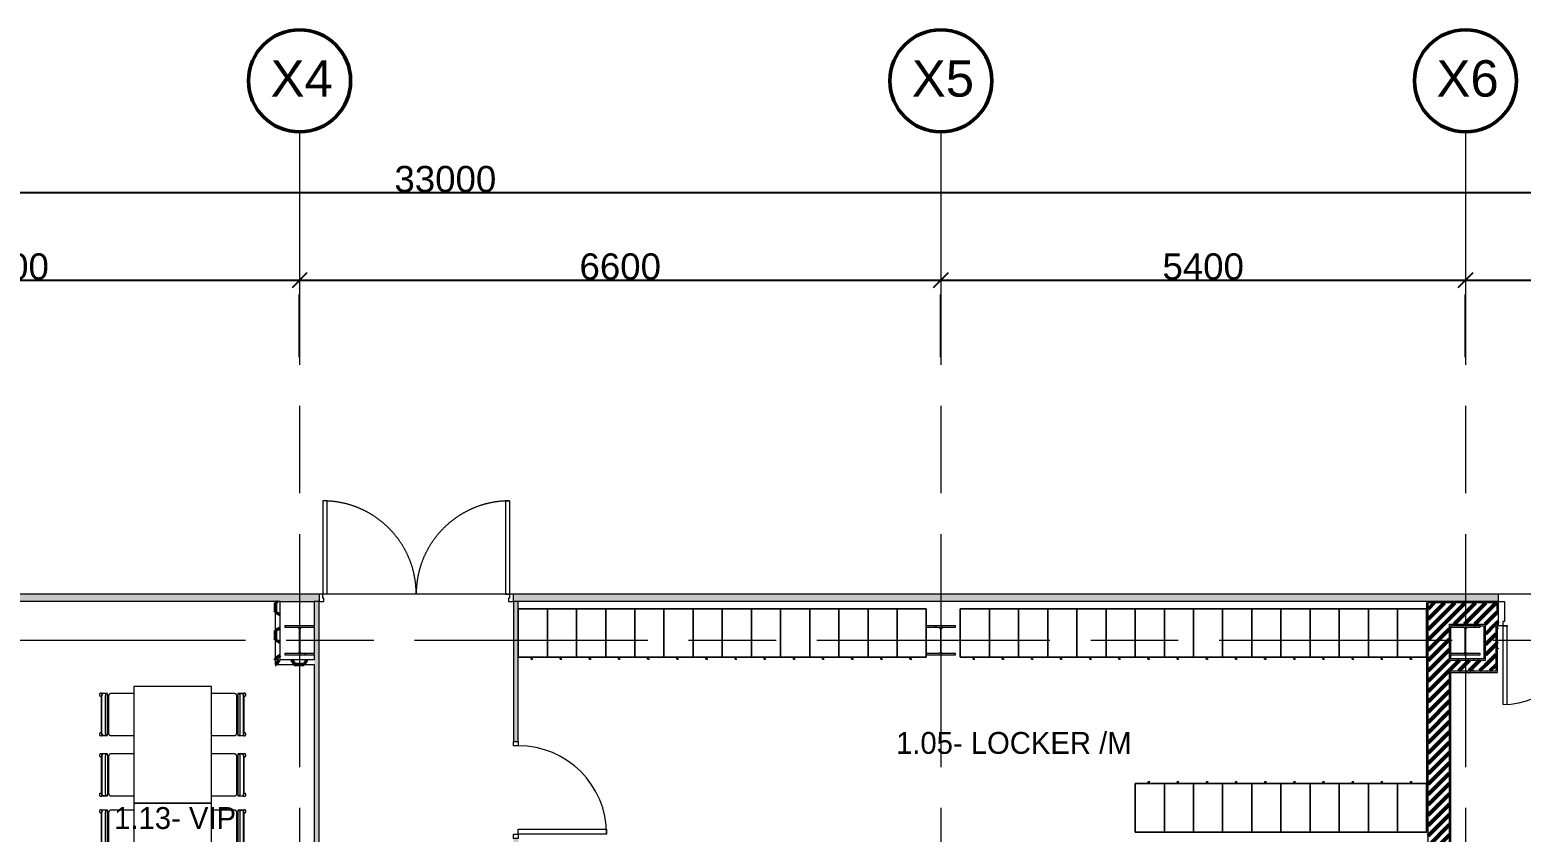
# Model space of a CAD drawing. Header units: millimetres. Extents: x -76261 to 649593, y -304265 to 60256.
# Drawn here: x 11923 to 27273, y -1975 to 6284 of the extents above; entities that cross this region are included whole.
import ezdxf

# ---------------------------------------------------------------- set-up
doc = ezdxf.new("R2010")
doc.units = ezdxf.units.MM
doc.header["$LTSCALE"] = 2000
doc.header["$MEASUREMENT"] = 0
doc.header["$PDMODE"] = 32
doc.header["$PDSIZE"] = 0.15
for name, pattern in [('Centre', [6.9, 4, -0.7, 1.5, -0.7]), ('Dash', [6, 3, -3]), ('Hidden 1_0mm', [1.6, 1, -0.6])]:
    doc.linetypes.add(name, pattern=pattern)
doc.layers.get('0').update_dxf_attribs({"linetype": 'CONTINUOUS'})
doc.layers.get('DEFPOINTS').update_dxf_attribs({"color": 171, "linetype": 'CONTINUOUS'})
for name, color, linetype, lineweight in [('A-ANNO-DIMS', 1, 'CONTINUOUS', 15), ('A-AREA-IDEN', 8, 'CONTINUOUS', 15), ('A-DETL-GENF', 8, 'CONTINUOUS', 15), ('A-DETL-GENF-HDLN', 8, 'Dash', 15), ('A-DOOR', 8, 'CONTINUOUS', 15), ('A-FLOR', 8, 'CONTINUOUS', 15), ('A-GENM', 8, 'CONTINUOUS', 15), ('A-WALL', 8, 'CONTINUOUS', 15), ('A-WALL-PATT', 8, 'CONTINUOUS', 50), ('I-FURN', 8, 'Hidden 1_0mm', 15), ('I-WALL', 8, 'CONTINUOUS', 15), ('S-COLS', 8, 'CONTINUOUS', 15), ('S-GRID', 14, 'CONTINUOUS', 15), ('S-GRID-IDEN', 1, 'CONTINUOUS', 50)]:
    doc.layers.add(name, color=color, linetype=linetype, lineweight=lineweight)
doc.styles.add('.VnArial Narrow_B', font='Vnarianb_0.ttf', dxfattribs={"height": 225})
doc.styles.add('Arial_1', font='arial.ttf', dxfattribs={"height": 270})
doc.dimstyles.new('AD1', dxfattribs={"dimscale": 304.8, "dimtxt": 275.470038, "dimasz": 0.492126, "dimexe": 0.492126, "dimexo": 0.0625, "dimgap": 0, "dimtad": 1, "dimdec": 0, "dimzin": 0, "dimdsep": 46, "dimtxsty": 'Arial_1', "dimblk1": 'OBLIQUE', "dimblk2": 'OBLIQUE', "dimsah": 1, "dimcen": 0.09, "dimdle": 0.492126, "dimazin": 0, "dimtfac": 1, "dimtdec": 4, "dimtix": 1, "dimtmove": 0, "dimatfit": 3, "dimfxl": 2.952756, "dimfxlon": 1, "dimtvp": 1, "dimtolj": 1, "dimtzin": 0, "dimarcsym": 2})
doc.dimstyles.new('AD2', dxfattribs={"dimscale": 304.8, "dimtxt": 275.470038, "dimasz": 0.492126, "dimexe": 0.492126, "dimexo": 2.952756, "dimgap": 0, "dimtad": 1, "dimdec": 0, "dimzin": 0, "dimdsep": 46, "dimtxsty": 'Arial_1', "dimblk1": 'OBLIQUE', "dimblk2": 'OBLIQUE', "dimsah": 1, "dimcen": 0.09, "dimdle": 0.492126, "dimazin": 0, "dimtfac": 1, "dimtdec": 4, "dimtix": 1, "dimtmove": 0, "dimatfit": 3, "dimfxl": 1, "dimtvp": 1, "dimtolj": 1, "dimtzin": 0, "dimarcsym": 2})
pattern_1 = [(127.5, (26550, -3000), (-146.824, -4.7995), [5.029, -110.795, 5.029, -124.511, -123.825]), (127.5, (26550, -3000), (-146.824, -4.7995), [-245.364, 5.029, -118.796]), (97.5, (26550, -3000), (-215.047, 134.857), [5.029, -57.455, 5.029, -99.365, -40.005]), (97.5, (26550, -3000), (-215.047, 134.857), [-166.878, 5.029, -34.976]), (57.5, (26550, -3093.73), (-0.4316, 237.2978), [5.029, -33.071, 5.029, -132.131, -179.07]), (57.5, (26550, -3093.73), (-0.4316, 237.2978), [-175.26, 5.029, -174.041]), (47.5, (26550, -3093.73), (-66.879, 229.067), [5.029, -14.021, 5.029, -84.887, -102.87]), (47.5, (26550, -3093.73), (-66.879, 229.067), [-108.966, 5.029, -97.841])]
pattern_2 = [(45, (87192.53, 42001.635), (-53.03301, 53.03301), [])]
pattern_3 = [(217.5, (29580, 400), (4.7995, -146.824), [5.029, -110.795, 5.029, -124.511, -123.825]), (217.5, (29580, 400), (4.7995, -146.824), [-245.364, 5.029, -118.796]), (187.5, (29580, 400), (-134.857, -215.047), [5.029, -57.455, 5.029, -99.365, -40.005]), (187.5, (29580, 400), (-134.857, -215.047), [-166.878, 5.029, -34.976]), (147.5, (29673.73, 400), (-237.298, -0.4316), [5.029, -33.071, 5.029, -132.131, -179.07]), (147.5, (29673.73, 400), (-237.298, -0.4316), [-175.26, 5.029, -174.041]), (137.5, (29673.73, 400), (-229.067, -66.879), [5.029, -14.021, 5.029, -84.887, -102.87]), (137.5, (29673.73, 400), (-229.067, -66.879), [-108.966, 5.029, -97.841])]
pattern_4 = [(127.5, (27030, -90), (-146.824, -4.8), [5.03, -110.795, 5.03, -124.51, -123.825]), (127.5, (27030, -90), (-146.824, -4.8), [-245.364, 5.03, -118.796]), (97.5, (27030, -90), (-215.05, 134.86), [5.03, -57.455, 5.03, -99.365, -40.005]), (97.5, (27030, -90), (-215.05, 134.86), [-166.88, 5.03, -34.976]), (57.5, (27030, -183.73), (-0.43, 237.3), [5.03, -33.07, 5.03, -132.13, -179.07]), (57.5, (27030, -183.73), (-0.43, 237.3), [-175.26, 5.03, -174.04]), (47.5, (27030, -183.73), (-66.88, 229.07), [5.03, -14.02, 5.03, -84.887, -102.87]), (47.5, (27030, -183.73), (-66.88, 229.07), [-108.966, 5.03, -97.84])]
pattern_5 = [(37.5, (26720, -330), (-4.8, 146.824), [5.03, -110.795, 5.03, -124.51, -123.825]), (37.5, (26720, -330), (-4.8, 146.824), [-245.364, 5.03, -118.796]), (7.5, (26720, -330), (134.86, 215.05), [5.03, -57.455, 5.03, -99.365, -40.005]), (7.5, (26720, -330), (134.86, 215.05), [-166.88, 5.03, -34.976]), (327.5, (26626.27, -330), (237.298, 0.43), [5.03, -33.07, 5.03, -132.13, -179.07]), (327.5, (26626.27, -330), (237.298, 0.43), [-175.26, 5.03, -174.04]), (317.5, (26626.27, -330), (229.07, 66.88), [5.03, -14.02, 5.03, -84.887, -102.87]), (317.5, (26626.27, -330), (229.07, 66.88), [-108.966, 5.03, -97.84])]

# ---------------------------------------------------------------- blocks, each defined once
blk = doc.blocks.new('AD_UK Beams-Column - SC1-300_300_10_16-V28-1st  FLOOR PLAN')
at = {"layer": 'S-COLS'}
h = blk.add_hatch(dxfattribs=at)
h.set_pattern_fill('FP_67', color=256, style=0, pattern_type=2)
h.set_pattern_definition([(45, (72492.53, 42001.64), (-371.231, 371.231), []), (45, (72492.53, 42564.14), (-371.231, 371.231), [])])
h.paths.add_polyline_path([(-150, -150), (150, -150), (150, -134), (19, -134), (9, -130), (5, -120), (5, 120), (9, 130), (19, 134), (150, 134), (150, 150), (-150, 150), (-150, 134), (-19, 134), (-9, 130), (-5, 120), (-5, -120), (-9, -130), (-19, -134), (-150, -134)], flags=0)
for p, q in [((150, 150), (-150, 150)), ((-150, 150), (-150, 134)), ((-150, 134), (-19, 134)), ((-5, 120), (-5, -120)), ((5, -120), (5, 120)), ((19, 134), (150, 134)), ((150, 134), (150, 150)), ((-19, -134), (-150, -134)), ((-150, -134), (-150, -150)), ((-150, -150), (150, -150)), ((150, -134), (19, -134)), ((150, -150), (150, -134))]:
    blk.add_line(p, q, dxfattribs=at)
for centre, start, end in [((-19, 120), 0, 90), ((19, 120), 90, 180), ((-19, -120), 270, 0), ((19, -120), 180, 270)]:
    blk.add_arc(centre, 14, start, end, dxfattribs=at)
blk = doc.blocks.new('AD_UK Beams-Column - SC1-300_300_10_16-V32-1st  FLOOR PLAN')
at = {"layer": 'S-COLS'}
h = blk.add_hatch(dxfattribs=at)
h.set_pattern_fill('FP_71', color=256, style=0, pattern_type=2)
h.set_pattern_definition([(45, (65892.53, 42001.64), (-371.231, 371.231), []), (45, (65892.53, 42564.14), (-371.231, 371.231), [])])
h.paths.add_polyline_path([(-150, -150), (150, -150), (150, -134), (19, -134), (9, -130), (5, -120), (5, 120), (9, 130), (19, 134), (150, 134), (150, 150), (-150, 150), (-150, 134), (-19, 134), (-9, 130), (-5, 120), (-5, -120), (-9, -130), (-19, -134), (-150, -134)], flags=0)
for p, q in [((150, 150), (-150, 150)), ((-150, 134), (-19, 134)), ((-5, 120), (-5, -120)), ((5, -120), (5, 120)), ((19, 134), (150, 134)), ((150, 134), (150, 150)), ((-19, -134), (-150, -134)), ((-150, -150), (150, -150)), ((150, -134), (19, -134)), ((150, -150), (150, -134))]:
    blk.add_line(p, q, dxfattribs=at)
for centre, start, end in [((-19, 120), 0, 90), ((19, 120), 90, 180), ((-19, -120), 270, 0), ((19, -120), 180, 270)]:
    blk.add_arc(centre, 14, start, end, dxfattribs=at)
blk = doc.blocks.new('AD_UK Beams-Column - SC1-300_300_10_16-V36-1st  FLOOR PLAN')
at = {"layer": 'S-COLS'}
h = blk.add_hatch(dxfattribs=at)
h.set_pattern_fill('FP_75', color=256, style=0, pattern_type=2)
h.set_pattern_definition([(45, (60492.53, 42001.64), (-371.231, 371.231), []), (45, (60492.53, 42564.14), (-371.231, 371.231), [])])
h.paths.add_polyline_path([(-150, -150), (150, -150), (150, -134), (19, -134), (9, -130), (5, -120), (5, 120), (9, 130), (19, 134), (150, 134), (150, 150), (-150, 150), (-150, 134), (-19, 134), (-9, 130), (-5, 120), (-5, -120), (-9, -130), (-19, -134), (-150, -134)], flags=0)
for p, q in [((150, 150), (-150, 150)), ((-150, 150), (-150, 134)), ((-150, 134), (-19, 134)), ((-5, 120), (-5, -120)), ((5, -120), (5, 120)), ((19, 134), (150, 134)), ((150, 134), (150, 150)), ((-19, -134), (-150, -134)), ((-150, -134), (-150, -150)), ((-150, -150), (150, -150)), ((150, -134), (19, -134)), ((150, -150), (150, -134))]:
    blk.add_line(p, q, dxfattribs=at)
for centre, start, end in [((-19, 120), 0, 90), ((19, 120), 90, 180), ((-19, -120), 270, 0), ((19, -120), 180, 270)]:
    blk.add_arc(centre, 14, start, end, dxfattribs=at)
blk = doc.blocks.new('LS-Office-S_rvt-1-1st  FLOOR PLAN')
for name, p in [('AD_UK Beams-Column - SC1-300_300_10_16-V28-1st  FLOOR PLAN', (-72493, -42002)), ('AD_UK Beams-Column - SC1-300_300_10_16-V32-1st  FLOOR PLAN', (-65893, -42002)), ('AD_UK Beams-Column - SC1-300_300_10_16-V36-1st  FLOOR PLAN', (-60493, -42002))]:
    blk.add_blockref(name, p)
blk = doc.blocks.new('PD-1 CANH - THONG PHONG-10653378-1st  FLOOR PLAN')
at = {"layer": 'A-DOOR'}
for p, q in [((405, 25), (405, 935)), ((405, 935), (455, 935)), ((455, 935), (455, 25)), ((-500, -25), (-500, 25)), ((-500, 25), (-455, 25)), ((-455, 25), (-455, -25)), ((455, 25), (405, 25)), ((455, 25), (500, 25)), ((455, -25), (455, 25)), ((500, 25), (500, -25)), ((-455, -25), (-500, -25)), ((500, -25), (455, -25))]:
    blk.add_line(p, q, dxfattribs=at)
blk.add_arc((455, 25), 910, 90, 180, dxfattribs=at)
blk = doc.blocks.new('PD-WC - WC-10653896-1st  FLOOR PLAN')
at = {"layer": 'A-DOOR'}
for p, q in [((-450, -125), (-450, 125)), ((-450, 125), (-405, 125)), ((-405, 125), (-405, 80)), ((-405, 80), (-390, 80)), ((-390, 80), (-390, -125)), ((405, 125), (355, 125)), ((390, 80), (405, 80)), ((390, -125), (390, 80)), ((405, 125), (450, 125)), ((405, 80), (405, 125)), ((450, 125), (450, -125)), ((-390, -125), (-450, -125)), ((450, -125), (390, -125))]:
    blk.add_line(p, q, dxfattribs=at)
at = {"layer": 'A-GENM'}
for p, q in [((365, 125), (365, 935)), ((405, 125), (405, 935)), ((365, 125), (405, 125))]:
    blk.add_line(p, q, dxfattribs=at)
blk.add_arc((405, 125), 810, 90, 180, dxfattribs=at)
blk = doc.blocks.new('Locker-Personal_Storage-Spacesaver-2_Tier_Single_Door-Mesh - 12 x 24 x 72-10663084-1st  FLOOR PLAN')
at = {"layer": 'I-FURN'}
for p, q in [((-150, 250), (150, 250)), ((-150, -250), (-150, 250)), ((150, 250), (-150, 250)), ((-150, 250), (-150, -250)), ((-0.0378, 269.05), (15.8372, 269.05)), ((-0.0378, 268.1356), (-0.0378, 269.05)), ((15.8372, 268.1356), (-0.0378, 268.1356)), ((2.3622, 269.05), (18.2372, 269.05)), ((2.3622, 268.1356), (2.3622, 269.05)), ((17.3228, 268.1356), (2.3622, 268.1356)), ((15.8372, 269.05), (15.8372, 250.9144)), ((15.8372, 250), (15.8372, 268.1356)), ((15.8372, 250.9144), (117.4626, 250.9144)), ((17.3228, 250), (17.3228, 268.1356)), ((117.4626, 250), (17.3228, 250)), ((18.2372, 269.05), (18.2372, 250.9144)), ((18.2372, 250.9144), (117.4626, 250.9144)), ((117.4626, 250.9144), (117.4626, 250)), ((117.4626, 250.9144), (117.4626, 250)), ((150, 250), (150, -250)), ((150, -250), (150, 250)), ((150, -250), (-150, -250)), ((-150, -250), (150, -250))]:
    blk.add_line(p, q, dxfattribs=at)
blk = doc.blocks.new('Locker-Personal_Storage-Spacesaver-2_Tier_Single_Door-Mesh - 12 x 24 x 72-10655054-1st  FLOOR PLAN')
at = {"layer": 'I-FURN'}
for p, q in [((150, 250), (-150, 250)), ((-150, 250), (-150, -250)), ((-150, -250), (-150, 250)), ((-150, 250), (150, 250)), ((150, -250), (150, 250)), ((150, 250), (150, -250)), ((-150, -250), (150, -250)), ((150, -250), (-150, -250)), ((-0.0378, -268.1356), (-0.0378, -269.05)), ((15.8372, -268.1356), (-0.0378, -268.1356)), ((-0.0378, -269.05), (15.8372, -269.05)), ((17.3228, -268.1356), (2.3622, -268.1356)), ((2.3622, -268.1356), (2.3622, -269.05)), ((2.3622, -269.05), (18.2372, -269.05)), ((15.8372, -250), (15.8372, -268.1356)), ((15.8372, -250.9144), (117.4626, -250.9144)), ((15.8372, -269.05), (15.8372, -250.9144)), ((117.4626, -250), (17.3228, -250)), ((17.3228, -250), (17.3228, -268.1356)), ((18.2372, -269.05), (18.2372, -250.9144)), ((18.2372, -250.9144), (117.4626, -250.9144)), ((117.4626, -250.9144), (117.4626, -250)), ((117.4626, -250.9144), (117.4626, -250))]:
    blk.add_line(p, q, dxfattribs=at)
blk = doc.blocks.new('Table_Dining_w_chairs_6929 - 2_x2_6_-10681938-1st  FLOOR PLAN')
at = {"layer": 'I-FURN'}
for p, q in [((600, 400), (-600, 400)), ((-600, 400), (-600, -400)), ((600, -400), (600, 400)), ((-600, -400), (600, -400))]:
    blk.add_line(p, q, dxfattribs=at)
blk = doc.blocks.new('Chair-Breuer - Chair-Breuer-10681901-1st  FLOOR PLAN')
at = {"layer": 'I-FURN'}
for p, q in [((-216, 108), (-216, -127)), ((216, -127), (216, 108)), ((-191, -152), (190, -152)), ((-216, -163), (-216, -183)), ((-216, -176), (-216, -209)), ((-216, -183), (-216, -221)), ((-203, -163), (203, -163)), ((-203, -221), (203, -221)), ((190, -161), (-191, -161)), ((-191, -186), (190, -186)), ((190, -224), (-191, -224)), ((216, -183), (216, -163)), ((216, -176), (216, -209)), ((216, -221), (216, -183))]:
    blk.add_line(p, q, dxfattribs=at)
for centre, radius, start, end in [((-191, -127), 25.4, 180, 270), ((190, -127), 25.4, 270, 360), ((-203, -231), 15.1, 360, 180), ((-203, -231), 15.1, 180, 360), ((-203, -176), 12.7, 90, 180), ((-203, -209), 12.7, 180, 270), ((204, -231), 15.1, 360, 180), ((204, -231), 15.1, 180, 360), ((203, -176), 12.7, 0, 90), ((203, -209), 12.7, 270, 0)]:
    blk.add_arc(centre, radius, start, end, dxfattribs=at)
for centre, major_axis, start_param, end_param in [((-191, -163), (-25.4, 0), 4.712389, 6.283185), ((-191, -183), (25.4, 0), 3.141593, 4.712389), ((-191, -221), (-25.4, 0), 0, 1.570796), ((190, -183), (25.4, 0), 4.712389, 6.283185), ((190, -221), (25.4, 0), 4.712389, 6.283185), ((190, -163), (-25.4, 0), 3.141593, 4.712389)]:
    blk.add_ellipse(centre, major_axis=major_axis, ratio=0.087156, start_param=start_param, end_param=end_param, dxfattribs=at)
blk = doc.blocks.new('Chair-Breuer - Chair-Breuer-10682075-1st  FLOOR PLAN')
at = {"layer": 'I-FURN'}
for p, q in [((-216, 221), (-216, 183)), ((-216, 176), (-216, 209)), ((-216, 183), (-216, 163)), ((-203, 221), (203, 221)), ((-203, 163), (203, 163)), ((-191, 224), (190, 224)), ((190, 186), (-191, 186)), ((-191, 161), (190, 161)), ((216, 183), (216, 221)), ((216, 176), (216, 209)), ((216, 163), (216, 183)), ((-216, 127), (-216, -108)), ((190, 152), (-191, 152)), ((216, -108), (216, 127))]:
    blk.add_line(p, q, dxfattribs=at)
for centre, radius, start, end in [((-203, 231), 15.1, 0, 180), ((-203, 231), 15.1, 180, 0), ((-203, 209), 12.7, 90, 180), ((-203, 176), 12.7, 180, 270), ((204, 231), 15.1, 0, 180), ((204, 231), 15.1, 180, 0), ((203, 209), 12.7, 360, 90), ((203, 176), 12.7, 270, 360), ((-191, 127), 25.4, 90, 180), ((190, 127), 25.4, 0, 90)]:
    blk.add_arc(centre, radius, start, end, dxfattribs=at)
for centre, major_axis, start_param, end_param in [((-191, 221), (-25.4, 0), 4.712389, 6.283185), ((-191, 183), (25.4, 0), 1.570796, 3.141593), ((-191, 163), (-25.4, 0), 0, 1.570796), ((190, 221), (25.4, 0), 0, 1.570796), ((190, 183), (-25.4, 0), 3.141593, 4.712389), ((190, 163), (-25.4, 0), 1.570796, 3.141593)]:
    blk.add_ellipse(centre, major_axis=major_axis, ratio=0.087156, start_param=start_param, end_param=end_param, dxfattribs=at)
blk = doc.blocks.new('PD-2CANH - CUA THONG NHA XUONG-10863078-1st  FLOOR PLAN')
at = {"layer": 'A-DETL-GENF'}
for p, q in [((-681, 997.5), (-721, 997.5)), ((-721, 997.5), (-721, 37.5)), ((-681, 997.5), (-681, 37.5)), ((1159, 997.5), (1199, 997.5)), ((1159, 997.5), (1159, 37.5)), ((1199, 997.5), (1199, 37.5)), ((-681, 37.5), (-721, 37.5)), ((1159, 37.5), (1199, 37.5))]:
    blk.add_line(p, q, dxfattribs=at)
at = {"layer": 'A-DETL-GENF-HDLN'}
for centre, start, end in [((-721, 37.5), 0, 90), ((1199, 37.5), 90, 180)]:
    blk.add_arc(centre, 960, start, end, dxfattribs=at)
at = {"layer": 'A-DOOR'}
for p, q in [((-721, 37.5), (-761, 37.5)), ((-761, 37.5), (-761, -37.5)), ((-721, -2.5), (-721, 37.5)), ((1239, 37.5), (1199, 37.5)), ((1199, 37.5), (1199, -2.5)), ((1239, -37.5), (1239, 37.5)), ((-761, -37.5), (-711, -37.5)), ((-711, -2.5), (-721, -2.5)), ((-711, -37.5), (-711, -2.5)), ((1199, -2.5), (1189, -2.5)), ((1189, -2.5), (1189, -37.5)), ((1189, -37.5), (1239, -37.5))]:
    blk.add_line(p, q, dxfattribs=at)
blk = doc.blocks.new('Grid - M_Grid Head - Circle-195263-1st  FLOOR PLAN')
at = {"layer": 'S-GRID-IDEN'}
blk.add_circle((0, 0), 3.5, dxfattribs=at)
blk = doc.blocks.new('_Oblique')
at = {"color": 0, "linetype": 'ByBlock', "lineweight": -2}
blk.add_line((-0.5, -0.5), (0.5, 0.5), dxfattribs=at)
blk = doc.blocks.new('*D1082')
at = {"layer": 'A-ANNO-DIMS', "color": 0, "lineweight": -2, "transparency": 16777216}
for p, q in [((8550, 3708), (14850, 3708)), ((8700, 2915), (8700, 3558)), ((14700, 2915), (14700, 3558))]:
    blk.add_line(p, q, dxfattribs=at)
at = {"layer": 'DEFPOINTS', "color": 0, "transparency": 16777216}
for p in [(8700, 3815), (14700, 3815), (14700, 3708)]:
    blk.add_point(p, dxfattribs=at)
at = {"layer": 'A-ANNO-DIMS', "color": 0, "lineweight": -2, "transparency": 16777216, "xscale": 150, "yscale": 150, "zscale": 150, "rotation": 180}
blk.add_blockref('_Oblique', (8700, 3708), dxfattribs=at)
at = {"layer": 'A-ANNO-DIMS', "color": 0, "lineweight": -2, "transparency": 16777216, "xscale": 150, "yscale": 150, "zscale": 150}
blk.add_blockref('_Oblique', (14700, 3708), dxfattribs=at)
at = {"layer": 'A-ANNO-DIMS', "color": 0, "transparency": 16777216, "insert": (11700, 3846), "char_height": 270, "width": 996.78, "attachment_point": 5, "style": 'Arial_1'}
blk.add_mtext('\\A1;6000', dxfattribs=at)
blk = doc.blocks.new('*D1083')
at = {"layer": 'A-ANNO-DIMS', "color": 0, "lineweight": -2, "transparency": 16777216}
for p, q in [((14550, 3708), (21450, 3708)), ((14700, 2915), (14700, 3558)), ((21300, 2915), (21300, 3558))]:
    blk.add_line(p, q, dxfattribs=at)
at = {"layer": 'DEFPOINTS', "color": 0, "transparency": 16777216}
for p in [(14700, 3815), (21300, 3815), (21300, 3708)]:
    blk.add_point(p, dxfattribs=at)
at = {"layer": 'A-ANNO-DIMS', "color": 0, "lineweight": -2, "transparency": 16777216, "xscale": 150, "yscale": 150, "zscale": 150, "rotation": 180}
blk.add_blockref('_Oblique', (14700, 3708), dxfattribs=at)
at = {"layer": 'A-ANNO-DIMS', "color": 0, "lineweight": -2, "transparency": 16777216, "xscale": 150, "yscale": 150, "zscale": 150}
blk.add_blockref('_Oblique', (21300, 3708), dxfattribs=at)
at = {"layer": 'A-ANNO-DIMS', "color": 0, "transparency": 16777216, "insert": (18000, 3846), "char_height": 270, "width": 996.78, "attachment_point": 5, "style": 'Arial_1'}
blk.add_mtext('\\A1;6600', dxfattribs=at)
blk = doc.blocks.new('*D1084')
at = {"layer": 'A-ANNO-DIMS', "color": 0, "lineweight": -2, "transparency": 16777216}
for p, q in [((21150, 3708), (26850, 3708)), ((21300, 2915), (21300, 3558)), ((26700, 2915), (26700, 3558))]:
    blk.add_line(p, q, dxfattribs=at)
at = {"layer": 'DEFPOINTS', "color": 0, "transparency": 16777216}
for p in [(21300, 3815), (26700, 3815), (26700, 3708)]:
    blk.add_point(p, dxfattribs=at)
at = {"layer": 'A-ANNO-DIMS', "color": 0, "lineweight": -2, "transparency": 16777216, "xscale": 150, "yscale": 150, "zscale": 150, "rotation": 180}
blk.add_blockref('_Oblique', (21300, 3708), dxfattribs=at)
at = {"layer": 'A-ANNO-DIMS', "color": 0, "lineweight": -2, "transparency": 16777216, "xscale": 150, "yscale": 150, "zscale": 150}
blk.add_blockref('_Oblique', (26700, 3708), dxfattribs=at)
at = {"layer": 'A-ANNO-DIMS', "color": 0, "transparency": 16777216, "insert": (24000, 3846), "char_height": 270, "width": 996.78, "attachment_point": 5, "style": 'Arial_1'}
blk.add_mtext('\\A1;5400', dxfattribs=at)
blk = doc.blocks.new('*D1085')
at = {"layer": 'A-ANNO-DIMS', "color": 0, "lineweight": -2, "transparency": 16777216}
for p, q in [((26550, 3708), (32450, 3708)), ((26700, 2915), (26700, 3558)), ((32300, 2915), (32300, 3558))]:
    blk.add_line(p, q, dxfattribs=at)
at = {"layer": 'DEFPOINTS', "color": 0, "transparency": 16777216}
for p in [(26700, 3815), (32300, 3815), (32300, 3708)]:
    blk.add_point(p, dxfattribs=at)
at = {"layer": 'A-ANNO-DIMS', "color": 0, "lineweight": -2, "transparency": 16777216, "xscale": 150, "yscale": 150, "zscale": 150, "rotation": 180}
blk.add_blockref('_Oblique', (26700, 3708), dxfattribs=at)
at = {"layer": 'A-ANNO-DIMS', "color": 0, "lineweight": -2, "transparency": 16777216, "xscale": 150, "yscale": 150, "zscale": 150}
blk.add_blockref('_Oblique', (32300, 3708), dxfattribs=at)
at = {"layer": 'A-ANNO-DIMS', "color": 0, "transparency": 16777216, "insert": (29500, 3846), "char_height": 270, "width": 996.78, "attachment_point": 5, "style": 'Arial_1'}
blk.add_mtext('\\A1;5600', dxfattribs=at)
blk = doc.blocks.new('*D1087')
at = {"layer": 'A-ANNO-DIMS', "color": 0, "lineweight": -2, "transparency": 16777216}
for p, q in [((-300, 3727), (-300, 4758)), ((32700, 3727), (32700, 4758)), ((-450, 4608), (32850, 4608))]:
    blk.add_line(p, q, dxfattribs=at)
at = {"layer": 'DEFPOINTS', "color": 0, "transparency": 16777216}
for p in [(32700, 4608), (-300, 3708), (32700, 3708)]:
    blk.add_point(p, dxfattribs=at)
at = {"layer": 'A-ANNO-DIMS', "color": 0, "lineweight": -2, "transparency": 16777216, "xscale": 150, "yscale": 150, "zscale": 150, "rotation": 180}
blk.add_blockref('_Oblique', (-300, 4608), dxfattribs=at)
at = {"layer": 'A-ANNO-DIMS', "color": 0, "lineweight": -2, "transparency": 16777216, "xscale": 150, "yscale": 150, "zscale": 150}
blk.add_blockref('_Oblique', (32700, 4608), dxfattribs=at)
at = {"layer": 'A-ANNO-DIMS', "color": 0, "transparency": 16777216, "insert": (16200, 4746), "char_height": 270, "width": 1245.97, "attachment_point": 5, "style": 'Arial_1'}
blk.add_mtext('\\A1;33000', dxfattribs=at)
blk = doc.blocks.new('Xrexf_Office')
at = {"layer": 'A-WALL-PATT'}
h = blk.add_hatch(dxfattribs=at)
h.set_pattern_fill('FP_1', color=256, style=0, pattern_type=2)
h.set_pattern_definition([(180, (17675, 475), (-142.875, -82.489), [95.25, -190.5]), (300, (17675, 475), (142.87507, -82.4889), [95.25, -190.5]), (240, (17675, 475), (7e-05, -164.9779), [0, -190.5, 95.25, 0])])
h.paths.add_polyline_path([(14875, 400), (14900, 400), (14900, 475), (2740, 475), (2740, 400), (14850, 400)], flags=0)
h.paths.add_polyline_path([(16925, 400), (27040, 400), (27040, 475), (16900, 475), (16900, 400)], flags=0)
h.paths.add_polyline_path([(32660, 400), (32660, 475), (31830, 475), (31830, 400), (32610, 400)], flags=0)
h.paths.add_polyline_path([(30509, 400), (30920.6, 400), (30920.6, 475), (27940, 475), (27940, 400), (29318.7, 400)], flags=0)
h = blk.add_hatch(dxfattribs=at)
h.set_pattern_fill('FP_40', color=256, style=0, pattern_type=2)
h.set_pattern_definition([(270, (14450, 100), (82.49, -142.875), [95.25, -190.5]), (30, (14450, 100), (82.489, 142.875), [95.25, -190.5]), (330, (14450, 100), (164.978, 7e-05), [0, -190.5, 95.25, 0])])
h.paths.add_polyline_path([(14500, -200), (14500, 400), (14450, 400), (14450, -200)], flags=0)
h = blk.add_hatch(dxfattribs=at)
h.set_pattern_fill('FP_12', color=256, style=0, pattern_type=2)
h.set_pattern_definition([(90, (14900, -8028.5), (-82.489, 142.875), [95.25, -190.5]), (210, (14900, -8028.5), (-82.4889, -142.8751), [95.25, -190.5]), (150, (14900, -8028.5), (-164.9779, -7e-05), [0, -190.5, 95.25, 0])])
h.paths.add_polyline_path([(14900, -16445), (14900, -6250.3), (14850, -6250.3), (14850, -16445)], flags=0)
h.paths.add_polyline_path([(14850, -4250.3), (14900, -4250.3), (14900, 400), (14850, 400), (14850, -4100)], flags=0)
h = blk.add_hatch(dxfattribs=at)
h.set_pattern_fill('FP_13', color=256, style=0, pattern_type=2)
h.set_pattern_definition([(270, (16900, -5200), (82.489, -142.875), [95.25, -190.5]), (30, (16900, -5200), (82.4889, 142.8751), [95.25, -190.5]), (330, (16900, -5200), (164.9779, 7e-05), [0, -190.5, 95.25, 0])])
h.paths.add_polyline_path([(16925, -10800), (16950, -10800), (16950, -10140), (16900, -10140), (16900, -10800)], flags=0)
h.paths.add_polyline_path([(16950, -9140), (16950, -2040), (16900, -2040), (16900, -9140), (16925, -9140)], flags=0)
h.paths.add_polyline_path([(16925, -1040), (16950, -1040), (16950, 400), (16900, 400), (16900, -1040)], flags=0)
h = blk.add_hatch(dxfattribs=at)
h.set_pattern_fill('FP_26', color=256, angle=37.5, style=0, pattern_type=2)
h.set_pattern_definition(pattern_1)
h.paths.add_polyline_path([(26300, -6400), (26315, -6400), (26315, 400), (26300, 400), (26300, -5920.1)], flags=0)
h = blk.add_hatch(dxfattribs=at)
h.set_pattern_fill('FP_27', color=256, angle=-322.5, style=0, pattern_type=2)
h.set_pattern_definition(pattern_3)
h.paths.add_polyline_path([(31820, 275), (31835, 275), (31835, 385), (32610, 385), (32610, 400), (31820, 400)], flags=0)
h.paths.add_polyline_path([(30905, 275), (30920, 275), (30920, 400), (27940, 400), (27940, 275), (27955, 275), (27955, 385), (30905, 385)], flags=0)
h.paths.add_polyline_path([(27025, 275), (27040, 275), (27040, 400), (26315, 400), (26315, 385), (27025, 385)], flags=0)
h = blk.add_hatch(dxfattribs=at)
h.set_pattern_fill('FP_20', color=256, style=0, pattern_type=2)
h.set_pattern_definition(pattern_2)
h.paths.add_polyline_path([(26535, -6385), (26535, 385), (26315, 385), (26315, -6385), (26343, -6385)], flags=0)
h = blk.add_hatch(dxfattribs=at)
h.set_pattern_fill('FP_20', color=256, style=0, pattern_type=2)
h.set_pattern_definition(pattern_2)
h.paths.add_polyline_path([(31845, 165), (32595, 165), (32595, 385), (31835, 385), (31835, 275), (31820, 275), (31820, 165)], flags=0)
h.paths.add_polyline_path([(30920, 165), (30920, 275), (30905, 275), (30905, 385), (27955, 385), (27955, 275), (27940, 275), (27940, 165), (30509, 165)], flags=0)
h.paths.add_polyline_path([(26938.2, 165), (27040, 165), (27040, 275), (27025, 275), (27025, 385), (26535, 385), (26535, 165), (26905, 165)], flags=0)
h = blk.add_hatch(dxfattribs=at)
h.set_pattern_fill('FP_26', color=256, angle=37.5, style=0, pattern_type=2)
h.set_pattern_definition(pattern_1)
h.paths.add_polyline_path([(26550, -6165), (26550, -315), (26535, -315), (26535, -6165)], flags=0)
h.paths.add_polyline_path([(26535, -205), (26550, -205), (26550, 165), (26535, 165), (26535, -151.4)], flags=0)
h = blk.add_hatch(dxfattribs=at)
h.set_pattern_fill('FP_27', color=256, angle=-322.5, style=0, pattern_type=2)
h.set_pattern_definition(pattern_3)
h.paths.add_polyline_path([(32375, 150), (32375, 165), (31955, 165), (31955, 150), (32360, 150)], flags=0)
h.paths.add_polyline_path([(31820, 150), (31845, 150), (31845, 165), (31820, 165)], flags=0)
h.paths.add_polyline_path([(29170, 150), (29170, 165), (27940, 165), (27940, 150), (29155, 150)], flags=0)
h.paths.add_polyline_path([(30920, 150), (30920, 165), (29390, 165), (29390, 150), (30509, 150)], flags=0)
h.paths.add_polyline_path([(26719, 150), (26905, 150), (26905, 165), (26550, 165), (26550, 150), (26681, 150)], flags=0)
h.paths.add_polyline_path([(27015, 150), (27040, 150), (27040, 165), (27015, 165)], flags=0)
h = blk.add_hatch(dxfattribs=at)
h.set_pattern_fill('FP_20', color=256, style=0, pattern_type=2)
h.set_pattern_definition(pattern_2)
h.paths.add_polyline_path([(26905, -315), (27015, -315), (27015, 165), (26905, 165), (26905, -205)], flags=0)
h = blk.add_hatch(dxfattribs=at)
h.set_pattern_fill('FP_31', color=256, angle=37.5, style=0, pattern_type=2)
h.set_pattern_definition(pattern_4)
h.paths.add_polyline_path([(26905, -205), (26905, 150), (26890, 150), (26890, -205)], flags=0)
h = blk.add_hatch(dxfattribs=at)
h.set_pattern_fill('FP_31', color=256, angle=37.5, style=0, pattern_type=2)
h.set_pattern_definition(pattern_4)
h.paths.add_polyline_path([(27030, -330), (27030, 150), (27015, 150), (27015, -330)], flags=0)
h = blk.add_hatch(dxfattribs=at)
h.set_pattern_fill('FP_39', color=256, style=0, pattern_type=2)
h.set_pattern_definition([(0, (14650, -250), (142.875, 82.49), [95.25, -190.5]), (120, (14650, -250), (-142.875, 82.49), [95.25, -190.5]), (60, (14650, -250), (-7e-05, 164.978), [0, -190.5, 95.25, 0])])
h.paths.add_polyline_path([(14850, -250), (14850, -200), (14450, -200), (14450, -250)], flags=0)
h = blk.add_hatch(dxfattribs=at)
h.set_pattern_fill('FP_20', color=256, style=0, pattern_type=2)
h.set_pattern_definition(pattern_2)
h.paths.add_polyline_path([(26550, -315), (26905, -315), (26905, -205), (26535, -205), (26535, -315)], flags=0)
h = blk.add_hatch(dxfattribs=at)
h.set_pattern_fill('FP_32', color=256, angle=37.5, style=0, pattern_type=2)
h.set_pattern_definition(pattern_5)
h.paths.add_polyline_path([(26890, -205), (26890, -190), (26550, -190), (26550, -205)], flags=0)
h = blk.add_hatch(dxfattribs=at)
h.set_pattern_fill('FP_32', color=256, angle=37.5, style=0, pattern_type=2)
h.set_pattern_definition(pattern_5)
h.paths.add_polyline_path([(27015, -330), (27015, -315), (26550, -315), (26550, -330), (26938.2, -330)], flags=0)
at = {"layer": 'A-FLOR'}
for p, q in [((16860, 475), (14940, 475)), ((27940, 475), (27040, 475))]:
    blk.add_line(p, q, dxfattribs=at)
at = {"layer": 'A-WALL'}
for p, q in [((14900, 475), (-300, 475)), ((27040, 475), (16900, 475)), ((27040, 150), (27040, 475)), ((14450, 400), (2790, 400)), ((14500, 400), (14450, 400)), ((14500, 400), (14850, 400)), ((14900, 400), (14850, 400)), ((16950, 400), (16900, 400)), ((27040, 400), (16950, 400)), ((26300, 400), (26300, 325)), ((26315, -6385), (26315, 385)), ((27025, 385), (26315, 385)), ((27025, 275), (27025, 385)), ((26535, -205), (26535, 165)), ((26535, 165), (26905, 165)), ((26905, -205), (26905, 165)), ((27015, 165), (27040, 165)), ((27015, -315), (27015, 165)), ((27025, 275), (27040, 275)), ((26550, -134), (26550, 134)), ((26850, 150), (26890, 150)), ((26890, 150), (26890, -190)), ((27030, 150), (27040, 150)), ((27030, -330), (27030, 150)), ((26550, -190), (26550, -150)), ((26300, -175), (26300, -1475)), ((26535, -205), (26905, -205)), ((26890, -190), (26550, -190)), ((26535, -6165), (26535, -315)), ((26535, -315), (27015, -315)), ((26550, -6150), (26550, -330)), ((26550, -330), (27030, -330))]:
    blk.add_line(p, q, dxfattribs=at)
at = {"layer": 'I-WALL'}
for p, q in [((14450, 400), (14450, -250)), ((14500, -200), (14500, 400)), ((14850, 400), (14850, 150)), ((14900, -4250.3), (14900, 400)), ((16900, 400), (16900, -1040)), ((16950, 325), (16950, 400)), ((14850, 134), (14850, -134)), ((14850, -150), (14850, -200)), ((14450, -250), (14850, -250)), ((14850, -200), (14500, -200)), ((14850, -250), (14850, -4050)), ((16950, -1040), (16950, -175)), ((16900, -1040), (16950, -1040))]:
    blk.add_line(p, q, dxfattribs=at)
at = {"layer": 'S-GRID', "linetype": 'Centre', "ltscale": 0.3}
for p, q in [((14700, 5234.1), (14700, -19441.1)), ((21300, 5234.1), (21300, -19441.1)), ((26700, 5234.1), (26700, -19441.1)), ((-4816.9, 0), (36139, 0))]:
    blk.add_line(p, q, dxfattribs=at)
blk.add_blockref('LS-Office-S_rvt-1-1st  FLOOR PLAN', (87192.5, 42001.6))
at = {"layer": 'A-DOOR'}
blk.add_blockref('PD-2CANH - CUA THONG NHA XUONG-10863078-1st  FLOOR PLAN', (15661, 437.5), dxfattribs=at)
for name, p, rotation in [('PD-WC - WC-10653896-1st  FLOOR PLAN', (27490, 275), 180), ('PD-1 CANH - THONG PHONG-10653378-1st  FLOOR PLAN', (16925, -1540), 269.9999999999999)]:
    blk.add_blockref(name, p, dxfattribs=dict(at, rotation=rotation))
at = {"layer": 'I-FURN'}
for name, p, rotation in [('Locker-Personal_Storage-Spacesaver-2_Tier_Single_Door-Mesh - 12 x 24 x 72-10663084-1st  FLOOR PLAN', (17100, 75), 180), ('Locker-Personal_Storage-Spacesaver-2_Tier_Single_Door-Mesh - 12 x 24 x 72-10663084-1st  FLOOR PLAN', (17400, 75), 180), ('Locker-Personal_Storage-Spacesaver-2_Tier_Single_Door-Mesh - 12 x 24 x 72-10663084-1st  FLOOR PLAN', (17700, 75), 180), ('Locker-Personal_Storage-Spacesaver-2_Tier_Single_Door-Mesh - 12 x 24 x 72-10663084-1st  FLOOR PLAN', (18000, 75), 180), ('Locker-Personal_Storage-Spacesaver-2_Tier_Single_Door-Mesh - 12 x 24 x 72-10663084-1st  FLOOR PLAN', (18300, 75), 180), ('Locker-Personal_Storage-Spacesaver-2_Tier_Single_Door-Mesh - 12 x 24 x 72-10663084-1st  FLOOR PLAN', (18600, 75), 180), ('Locker-Personal_Storage-Spacesaver-2_Tier_Single_Door-Mesh - 12 x 24 x 72-10663084-1st  FLOOR PLAN', (18900, 75), 180), ('Locker-Personal_Storage-Spacesaver-2_Tier_Single_Door-Mesh - 12 x 24 x 72-10663084-1st  FLOOR PLAN', (19200, 75), 180), ('Locker-Personal_Storage-Spacesaver-2_Tier_Single_Door-Mesh - 12 x 24 x 72-10663084-1st  FLOOR PLAN', (19500, 75), 180), ('Locker-Personal_Storage-Spacesaver-2_Tier_Single_Door-Mesh - 12 x 24 x 72-10663084-1st  FLOOR PLAN', (19800, 75), 180), ('Locker-Personal_Storage-Spacesaver-2_Tier_Single_Door-Mesh - 12 x 24 x 72-10663084-1st  FLOOR PLAN', (20100, 75), 180), ('Locker-Personal_Storage-Spacesaver-2_Tier_Single_Door-Mesh - 12 x 24 x 72-10663084-1st  FLOOR PLAN', (20400, 75), 180), ('Locker-Personal_Storage-Spacesaver-2_Tier_Single_Door-Mesh - 12 x 24 x 72-10663084-1st  FLOOR PLAN', (20700, 75), 180), ('Locker-Personal_Storage-Spacesaver-2_Tier_Single_Door-Mesh - 12 x 24 x 72-10663084-1st  FLOOR PLAN', (21000, 75), 180), ('Locker-Personal_Storage-Spacesaver-2_Tier_Single_Door-Mesh - 12 x 24 x 72-10663084-1st  FLOOR PLAN', (21650, 75), 180), ('Locker-Personal_Storage-Spacesaver-2_Tier_Single_Door-Mesh - 12 x 24 x 72-10663084-1st  FLOOR PLAN', (21950, 75), 180), ('Locker-Personal_Storage-Spacesaver-2_Tier_Single_Door-Mesh - 12 x 24 x 72-10663084-1st  FLOOR PLAN', (22250, 75), 180), ('Locker-Personal_Storage-Spacesaver-2_Tier_Single_Door-Mesh - 12 x 24 x 72-10663084-1st  FLOOR PLAN', (22550, 75), 180), ('Locker-Personal_Storage-Spacesaver-2_Tier_Single_Door-Mesh - 12 x 24 x 72-10663084-1st  FLOOR PLAN', (22850, 75), 180), ('Locker-Personal_Storage-Spacesaver-2_Tier_Single_Door-Mesh - 12 x 24 x 72-10663084-1st  FLOOR PLAN', (23150, 75), 180), ('Locker-Personal_Storage-Spacesaver-2_Tier_Single_Door-Mesh - 12 x 24 x 72-10663084-1st  FLOOR PLAN', (23450, 75), 180), ('Locker-Personal_Storage-Spacesaver-2_Tier_Single_Door-Mesh - 12 x 24 x 72-10663084-1st  FLOOR PLAN', (23750, 75), 180), ('Locker-Personal_Storage-Spacesaver-2_Tier_Single_Door-Mesh - 12 x 24 x 72-10663084-1st  FLOOR PLAN', (24050, 75), 180), ('Locker-Personal_Storage-Spacesaver-2_Tier_Single_Door-Mesh - 12 x 24 x 72-10663084-1st  FLOOR PLAN', (24350, 75), 180), ('Locker-Personal_Storage-Spacesaver-2_Tier_Single_Door-Mesh - 12 x 24 x 72-10663084-1st  FLOOR PLAN', (24650, 75), 180), ('Locker-Personal_Storage-Spacesaver-2_Tier_Single_Door-Mesh - 12 x 24 x 72-10663084-1st  FLOOR PLAN', (24950, 75), 180), ('Locker-Personal_Storage-Spacesaver-2_Tier_Single_Door-Mesh - 12 x 24 x 72-10663084-1st  FLOOR PLAN', (25250, 75), 180), ('Locker-Personal_Storage-Spacesaver-2_Tier_Single_Door-Mesh - 12 x 24 x 72-10663084-1st  FLOOR PLAN', (25550, 75), 180), ('Locker-Personal_Storage-Spacesaver-2_Tier_Single_Door-Mesh - 12 x 24 x 72-10663084-1st  FLOOR PLAN', (25850, 75), 180), ('Locker-Personal_Storage-Spacesaver-2_Tier_Single_Door-Mesh - 12 x 24 x 72-10663084-1st  FLOOR PLAN', (26150, 75), 180), ('Chair-Breuer - Chair-Breuer-10682075-1st  FLOOR PLAN', (12885.5, -763.9), 90.00000000000017), ('Table_Dining_w_chairs_6929 - 2_x2_6_-10681938-1st  FLOOR PLAN', (13393.5, -1075), 270.0000000000002), ('Chair-Breuer - Chair-Breuer-10681901-1st  FLOOR PLAN', (13901.5, -763.9), 90.00000000000017), ('Chair-Breuer - Chair-Breuer-10681901-1st  FLOOR PLAN', (12885.5, -1386.2), 270.0000000000002), ('Chair-Breuer - Chair-Breuer-10682075-1st  FLOOR PLAN', (13901.5, -1386.2), 270.0000000000002), ('Locker-Personal_Storage-Spacesaver-2_Tier_Single_Door-Mesh - 12 x 24 x 72-10655054-1st  FLOOR PLAN', (23450, -1725), 180), ('Locker-Personal_Storage-Spacesaver-2_Tier_Single_Door-Mesh - 12 x 24 x 72-10655054-1st  FLOOR PLAN', (23750, -1725), 180), ('Locker-Personal_Storage-Spacesaver-2_Tier_Single_Door-Mesh - 12 x 24 x 72-10655054-1st  FLOOR PLAN', (24050, -1725), 180), ('Locker-Personal_Storage-Spacesaver-2_Tier_Single_Door-Mesh - 12 x 24 x 72-10655054-1st  FLOOR PLAN', (24350, -1725), 180), ('Locker-Personal_Storage-Spacesaver-2_Tier_Single_Door-Mesh - 12 x 24 x 72-10655054-1st  FLOOR PLAN', (24650, -1725), 180), ('Locker-Personal_Storage-Spacesaver-2_Tier_Single_Door-Mesh - 12 x 24 x 72-10655054-1st  FLOOR PLAN', (24950, -1725), 180), ('Locker-Personal_Storage-Spacesaver-2_Tier_Single_Door-Mesh - 12 x 24 x 72-10655054-1st  FLOOR PLAN', (25250, -1725), 180), ('Locker-Personal_Storage-Spacesaver-2_Tier_Single_Door-Mesh - 12 x 24 x 72-10655054-1st  FLOOR PLAN', (25550, -1725), 180), ('Locker-Personal_Storage-Spacesaver-2_Tier_Single_Door-Mesh - 12 x 24 x 72-10655054-1st  FLOOR PLAN', (25850, -1725), 180), ('Locker-Personal_Storage-Spacesaver-2_Tier_Single_Door-Mesh - 12 x 24 x 72-10655054-1st  FLOOR PLAN', (26150, -1725), 180), ('Table_Dining_w_chairs_6929 - 2_x2_6_-10681938-1st  FLOOR PLAN', (13393.5, -2275), 270.0000000000002), ('Chair-Breuer - Chair-Breuer-10682075-1st  FLOOR PLAN', (12885.5, -1963.9), 90.00000000000017), ('Chair-Breuer - Chair-Breuer-10681901-1st  FLOOR PLAN', (13901.5, -1963.9), 90.00000000000017)]:
    blk.add_blockref(name, p, dxfattribs=dict(at, rotation=rotation))
at = {"layer": 'S-GRID-IDEN', "xscale": 149.9999999999999, "yscale": 149.9999999999999, "zscale": 149.9999999999999, "rotation": 180}
for p in [(14700, 5759.1), (21300, 5759.1), (26700, 5759.1)]:
    blk.add_blockref('Grid - M_Grid Head - Circle-195263-1st  FLOOR PLAN', p, dxfattribs=at)
at = {"layer": 'A-AREA-IDEN', "char_height": 225, "attachment_point": 1, "style": '.VnArial Narrow_B'}
for s, insert, width in [('1.05- LOCKER /M', (20838.5, -943.8), 2585.442), ('1.13- VIP', (12791.5, -1716.9), 1334.81)]:
    blk.add_mtext(s, dxfattribs=dict(at, insert=insert, width=width))
at = {"layer": 'S-GRID-IDEN', "char_height": 375, "width": 769.62, "attachment_point": 1, "style": 'Arial_1'}
for s, insert in [('X4', (14401.1, 5971.2)), ('X5', (21001.1, 5971.2)), ('X6', (26401.1, 5971.2))]:
    blk.add_mtext(s, dxfattribs=dict(at, insert=insert))
at = {"layer": 'A-ANNO-DIMS'}
for base, p1, p2, dimstyle, override, picture, middle in [((32700, 4608.4), (-300, 3708.4), (32700, 3708.4), 'AD1', {"dimpost": '<>', "dimfxl": 33000}, '*D1087', (16200, 4746.4)), ((14700, 3708.4), (8700, 3814.5), (14700, 3814.5), 'AD2', {"dimpost": '<>', "dimfxl": 6000}, '*D1082', (11700, 3846.3)), ((21300, 3708.4), (14700, 3814.5), (21300, 3814.5), 'AD2', {"dimpost": '<>', "dimfxl": 6600}, '*D1083', (18000, 3846.3)), ((26700, 3708.4), (21300, 3814.5), (26700, 3814.5), 'AD2', {"dimpost": '<>', "dimfxl": 5400}, '*D1084', (24000, 3846.3)), ((32300, 3708.4), (26700, 3814.5), (32300, 3814.5), 'AD2', {"dimpost": '<>', "dimfxl": 5600}, '*D1085', (29500, 3846.3))]:
    dim = blk.add_linear_dim(base=base, p1=p1, p2=p2, dimstyle=dimstyle, override=override, dxfattribs=at)
    dim.commit()
    dim.dimension.update_dxf_attribs({"geometry": picture, "text_midpoint": middle})

msp = doc.modelspace()

# ---------------------------------------------------------------- block references
at = {"linetype": 'ByBlock'}
msp.add_blockref('Xrexf_Office', (0, 0), dxfattribs=at)

doc.saveas('drawing.dxf')
